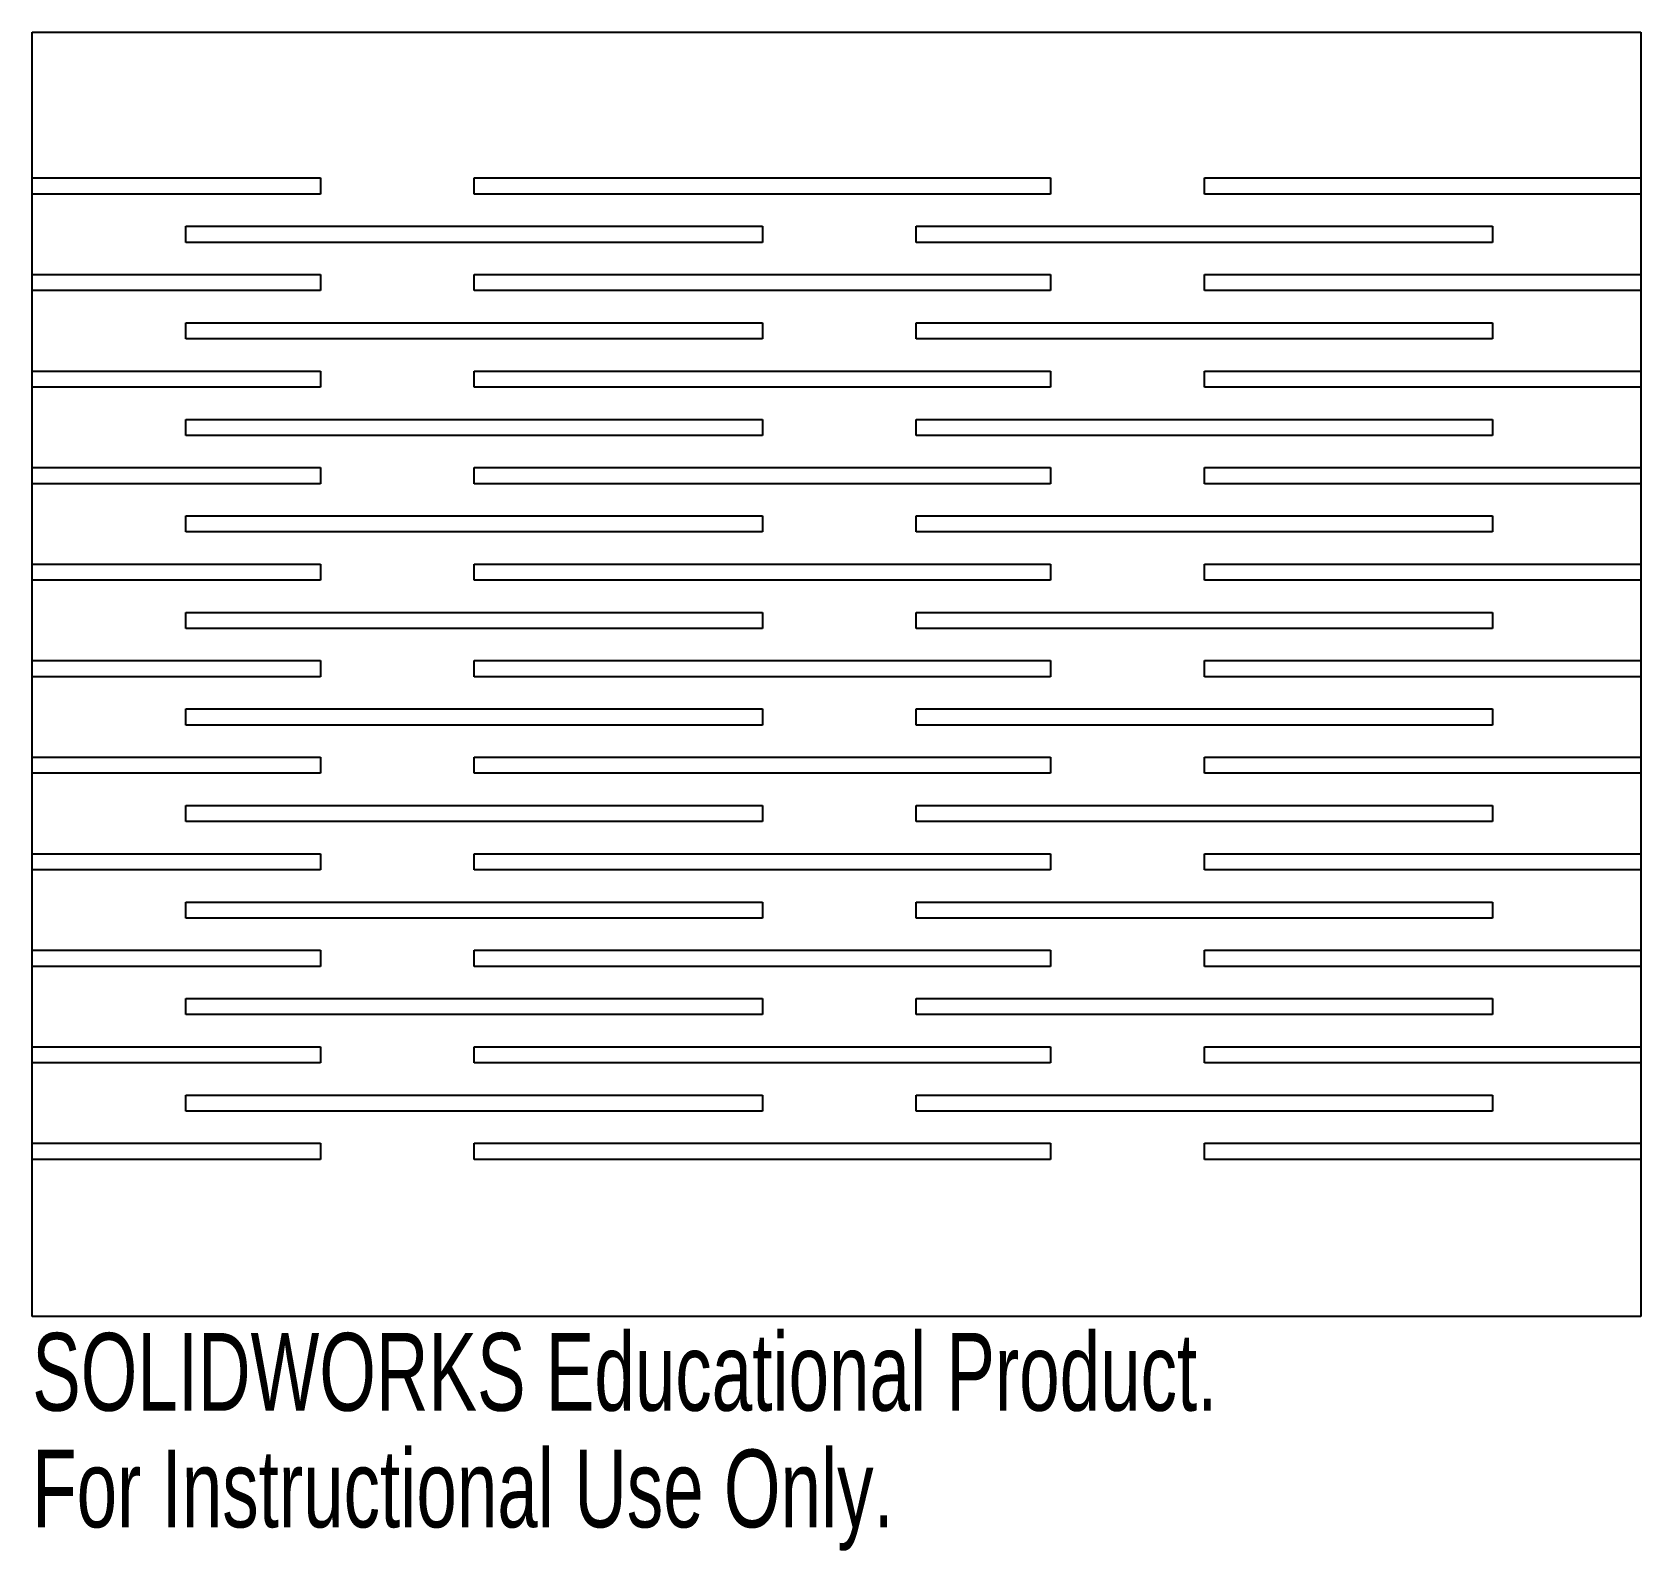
# Model space of a CAD drawing. Header units: inches. Extents: x -1.97 to 1.97, y -2.42 to 1.3.
import ezdxf

# ---------------------------------------------------------------- set-up
doc = ezdxf.new("R2010")
doc.units = ezdxf.units.IN
doc.header["$MEASUREMENT"] = 0
doc.styles.add('SLDTEXTSTYLE0', font='TXT', dxfattribs={"width": 0.7})

msp = doc.modelspace()

# ---------------------------------------------------------------- linework, layer by layer
at = {"color": 7, "linetype": 'Continuous'}
for p, q in [((-1.9685, 1.2973), (1.9685, 1.2973)), ((-1.9685, -1.8455), (-1.9685, 1.2973)), ((1.9685, 1.2973), (1.9685, -1.8455)), ((-1.9685, 0.9405), (-1.2631, 0.9405)), ((-1.2631, 0.9405), (-1.2631, 0.9011)), ((-0.8868, 0.9405), (0.5241, 0.9405)), ((-0.8868, 0.9011), (-0.8868, 0.9405)), ((0.5241, 0.9405), (0.5241, 0.9011)), ((0.9003, 0.9011), (0.9003, 0.9405)), ((0.9003, 0.9405), (1.9685, 0.9405)), ((-1.2631, 0.9011), (-1.9685, 0.9011)), ((0.5241, 0.9011), (-0.8868, 0.9011)), ((1.9685, 0.9011), (0.9003, 0.9011)), ((-1.5923, 0.8224), (-0.1814, 0.8224)), ((-1.5923, 0.783), (-1.5923, 0.8224)), ((-0.1814, 0.8224), (-0.1814, 0.783)), ((0.1949, 0.8224), (1.6057, 0.8224)), ((0.1949, 0.783), (0.1949, 0.8224)), ((1.6057, 0.8224), (1.6057, 0.783)), ((-0.1814, 0.783), (-1.5923, 0.783)), ((1.6057, 0.783), (0.1949, 0.783)), ((-1.9685, 0.7043), (-1.2631, 0.7043)), ((-1.2631, 0.7043), (-1.2631, 0.6649)), ((-0.8868, 0.7043), (0.5241, 0.7043)), ((-0.8868, 0.6649), (-0.8868, 0.7043)), ((0.5241, 0.7043), (0.5241, 0.6649)), ((0.9003, 0.6649), (0.9003, 0.7043)), ((0.9003, 0.7043), (1.9685, 0.7043)), ((-1.2631, 0.6649), (-1.9685, 0.6649)), ((0.5241, 0.6649), (-0.8868, 0.6649)), ((1.9685, 0.6649), (0.9003, 0.6649)), ((-1.5923, 0.5862), (-0.1814, 0.5862)), ((-1.5923, 0.5468), (-1.5923, 0.5862)), ((-0.1814, 0.5862), (-0.1814, 0.5468)), ((0.1949, 0.5862), (1.6057, 0.5862)), ((0.1949, 0.5468), (0.1949, 0.5862)), ((1.6057, 0.5862), (1.6057, 0.5468)), ((-0.1814, 0.5468), (-1.5923, 0.5468)), ((1.6057, 0.5468), (0.1949, 0.5468)), ((-1.9685, 0.4681), (-1.2631, 0.4681)), ((-1.2631, 0.4681), (-1.2631, 0.4287)), ((-0.8868, 0.4681), (0.5241, 0.4681)), ((-0.8868, 0.4287), (-0.8868, 0.4681)), ((0.5241, 0.4681), (0.5241, 0.4287)), ((0.9003, 0.4287), (0.9003, 0.4681)), ((0.9003, 0.4681), (1.9685, 0.4681)), ((-1.2631, 0.4287), (-1.9685, 0.4287)), ((0.5241, 0.4287), (-0.8868, 0.4287)), ((1.9685, 0.4287), (0.9003, 0.4287)), ((-1.5923, 0.3499), (-0.1814, 0.3499)), ((-1.5923, 0.3106), (-1.5923, 0.3499)), ((-0.1814, 0.3499), (-0.1814, 0.3106)), ((0.1949, 0.3499), (1.6057, 0.3499)), ((0.1949, 0.3106), (0.1949, 0.3499)), ((1.6057, 0.3499), (1.6057, 0.3106)), ((-0.1814, 0.3106), (-1.5923, 0.3106)), ((1.6057, 0.3106), (0.1949, 0.3106)), ((-1.9685, 0.2318), (-1.2631, 0.2318)), ((-1.2631, 0.2318), (-1.2631, 0.1925)), ((-0.8868, 0.2318), (0.5241, 0.2318)), ((-0.8868, 0.1925), (-0.8868, 0.2318)), ((0.5241, 0.2318), (0.5241, 0.1925)), ((0.9003, 0.1925), (0.9003, 0.2318)), ((0.9003, 0.2318), (1.9685, 0.2318)), ((-1.2631, 0.1925), (-1.9685, 0.1925)), ((0.5241, 0.1925), (-0.8868, 0.1925)), ((1.9685, 0.1925), (0.9003, 0.1925)), ((-1.5923, 0.1137), (-0.1814, 0.1137)), ((-1.5923, 0.0744), (-1.5923, 0.1137)), ((-0.1814, 0.1137), (-0.1814, 0.0744)), ((0.1949, 0.1137), (1.6057, 0.1137)), ((0.1949, 0.0744), (0.1949, 0.1137)), ((1.6057, 0.1137), (1.6057, 0.0744)), ((-0.1814, 0.0744), (-1.5923, 0.0744)), ((1.6057, 0.0744), (0.1949, 0.0744)), ((-1.9685, -0.0044), (-1.2631, -0.0044)), ((-1.2631, -0.0044), (-1.2631, -0.0438)), ((-0.8868, -0.0044), (0.5241, -0.0044)), ((-0.8868, -0.0438), (-0.8868, -0.0044)), ((0.5241, -0.0044), (0.5241, -0.0438)), ((0.9003, -0.0438), (0.9003, -0.0044)), ((0.9003, -0.0044), (1.9685, -0.0044)), ((-1.2631, -0.0438), (-1.9685, -0.0438)), ((0.5241, -0.0438), (-0.8868, -0.0438)), ((1.9685, -0.0438), (0.9003, -0.0438)), ((-1.5923, -0.1225), (-0.1814, -0.1225)), ((-1.5923, -0.1619), (-1.5923, -0.1225)), ((-0.1814, -0.1225), (-0.1814, -0.1619)), ((0.1949, -0.1225), (1.6057, -0.1225)), ((0.1949, -0.1619), (0.1949, -0.1225)), ((1.6057, -0.1225), (1.6057, -0.1619)), ((-0.1814, -0.1619), (-1.5923, -0.1619)), ((1.6057, -0.1619), (0.1949, -0.1619)), ((-1.9685, -0.2406), (-1.2631, -0.2406)), ((-1.2631, -0.2406), (-1.2631, -0.28)), ((-0.8868, -0.2406), (0.5241, -0.2406)), ((-0.8868, -0.28), (-0.8868, -0.2406)), ((0.5241, -0.2406), (0.5241, -0.28)), ((0.9003, -0.28), (0.9003, -0.2406)), ((0.9003, -0.2406), (1.9685, -0.2406)), ((-1.2631, -0.28), (-1.9685, -0.28)), ((0.5241, -0.28), (-0.8868, -0.28)), ((1.9685, -0.28), (0.9003, -0.28)), ((-1.5923, -0.3587), (-0.1814, -0.3587)), ((-1.5923, -0.3981), (-1.5923, -0.3587)), ((-0.1814, -0.3587), (-0.1814, -0.3981)), ((0.1949, -0.3587), (1.6057, -0.3587)), ((0.1949, -0.3981), (0.1949, -0.3587)), ((1.6057, -0.3587), (1.6057, -0.3981)), ((-0.1814, -0.3981), (-1.5923, -0.3981)), ((1.6057, -0.3981), (0.1949, -0.3981)), ((-1.9685, -0.4768), (-1.2631, -0.4768)), ((-1.2631, -0.4768), (-1.2631, -0.5162)), ((-0.8868, -0.4768), (0.5241, -0.4768)), ((-0.8868, -0.5162), (-0.8868, -0.4768)), ((0.5241, -0.4768), (0.5241, -0.5162)), ((0.9003, -0.5162), (0.9003, -0.4768)), ((0.9003, -0.4768), (1.9685, -0.4768)), ((-1.2631, -0.5162), (-1.9685, -0.5162)), ((0.5241, -0.5162), (-0.8868, -0.5162)), ((1.9685, -0.5162), (0.9003, -0.5162)), ((-1.5923, -0.5949), (-0.1814, -0.5949)), ((-1.5923, -0.6343), (-1.5923, -0.5949)), ((-0.1814, -0.5949), (-0.1814, -0.6343)), ((0.1949, -0.5949), (1.6057, -0.5949)), ((0.1949, -0.6343), (0.1949, -0.5949)), ((1.6057, -0.5949), (1.6057, -0.6343)), ((-0.1814, -0.6343), (-1.5923, -0.6343)), ((1.6057, -0.6343), (0.1949, -0.6343)), ((-1.9685, -0.713), (-1.2631, -0.713)), ((-1.2631, -0.713), (-1.2631, -0.7524)), ((-0.8868, -0.713), (0.5241, -0.713)), ((-0.8868, -0.7524), (-0.8868, -0.713)), ((0.5241, -0.713), (0.5241, -0.7524)), ((0.9003, -0.7524), (0.9003, -0.713)), ((0.9003, -0.713), (1.9685, -0.713)), ((-1.2631, -0.7524), (-1.9685, -0.7524)), ((0.5241, -0.7524), (-0.8868, -0.7524)), ((1.9685, -0.7524), (0.9003, -0.7524)), ((-1.5923, -0.8312), (-0.1814, -0.8312)), ((-1.5923, -0.8705), (-1.5923, -0.8312)), ((-0.1814, -0.8312), (-0.1814, -0.8705)), ((0.1949, -0.8312), (1.6057, -0.8312)), ((0.1949, -0.8705), (0.1949, -0.8312)), ((1.6057, -0.8312), (1.6057, -0.8705)), ((-0.1814, -0.8705), (-1.5923, -0.8705)), ((1.6057, -0.8705), (0.1949, -0.8705)), ((-1.9685, -0.9493), (-1.2631, -0.9493)), ((-1.2631, -0.9493), (-1.2631, -0.9886)), ((-0.8868, -0.9493), (0.5241, -0.9493)), ((-0.8868, -0.9886), (-0.8868, -0.9493)), ((0.5241, -0.9493), (0.5241, -0.9886)), ((0.9003, -0.9886), (0.9003, -0.9493)), ((0.9003, -0.9493), (1.9685, -0.9493)), ((-1.2631, -0.9886), (-1.9685, -0.9886)), ((0.5241, -0.9886), (-0.8868, -0.9886)), ((1.9685, -0.9886), (0.9003, -0.9886)), ((-1.5923, -1.0674), (-0.1814, -1.0674)), ((-1.5923, -1.1067), (-1.5923, -1.0674)), ((-0.1814, -1.0674), (-0.1814, -1.1067)), ((0.1949, -1.0674), (1.6057, -1.0674)), ((0.1949, -1.1067), (0.1949, -1.0674)), ((1.6057, -1.0674), (1.6057, -1.1067)), ((-0.1814, -1.1067), (-1.5923, -1.1067)), ((1.6057, -1.1067), (0.1949, -1.1067)), ((-1.9685, -1.1855), (-1.2631, -1.1855)), ((-1.2631, -1.1855), (-1.2631, -1.2249)), ((-0.8868, -1.1855), (0.5241, -1.1855)), ((-0.8868, -1.2249), (-0.8868, -1.1855)), ((0.5241, -1.1855), (0.5241, -1.2249)), ((0.9003, -1.2249), (0.9003, -1.1855)), ((0.9003, -1.1855), (1.9685, -1.1855)), ((-1.2631, -1.2249), (-1.9685, -1.2249)), ((0.5241, -1.2249), (-0.8868, -1.2249)), ((1.9685, -1.2249), (0.9003, -1.2249)), ((-1.5923, -1.3036), (-0.1814, -1.3036)), ((-1.5923, -1.343), (-1.5923, -1.3036)), ((-0.1814, -1.3036), (-0.1814, -1.343)), ((0.1949, -1.3036), (1.6057, -1.3036)), ((0.1949, -1.343), (0.1949, -1.3036)), ((1.6057, -1.3036), (1.6057, -1.343)), ((-0.1814, -1.343), (-1.5923, -1.343)), ((1.6057, -1.343), (0.1949, -1.343)), ((-1.9685, -1.4217), (-1.2631, -1.4217)), ((-1.2631, -1.4217), (-1.2631, -1.4611)), ((-0.8868, -1.4217), (0.5241, -1.4217)), ((-0.8868, -1.4611), (-0.8868, -1.4217)), ((0.5241, -1.4217), (0.5241, -1.4611)), ((0.9003, -1.4611), (0.9003, -1.4217)), ((0.9003, -1.4217), (1.9685, -1.4217)), ((-1.2631, -1.4611), (-1.9685, -1.4611)), ((0.5241, -1.4611), (-0.8868, -1.4611)), ((1.9685, -1.4611), (0.9003, -1.4611)), ((1.9685, -1.8455), (-1.9685, -1.8455))]:
    msp.add_line(p, q, dxfattribs=at)

# ---------------------------------------------------------------- texts
at = {"color": 7, "linetype": 'Continuous', "char_height": 0.1903, "attachment_point": 1, "style": 'SLDTEXTSTYLE0'}
for s, insert in [('SOLIDWORKS Educational Product.', (-1.9685, -1.8857)), ('For Instructional Use Only.', (-1.9685, -2.1711))]:
    msp.add_mtext(s, dxfattribs=dict(at, insert=insert))

doc.saveas('drawing.dxf')
